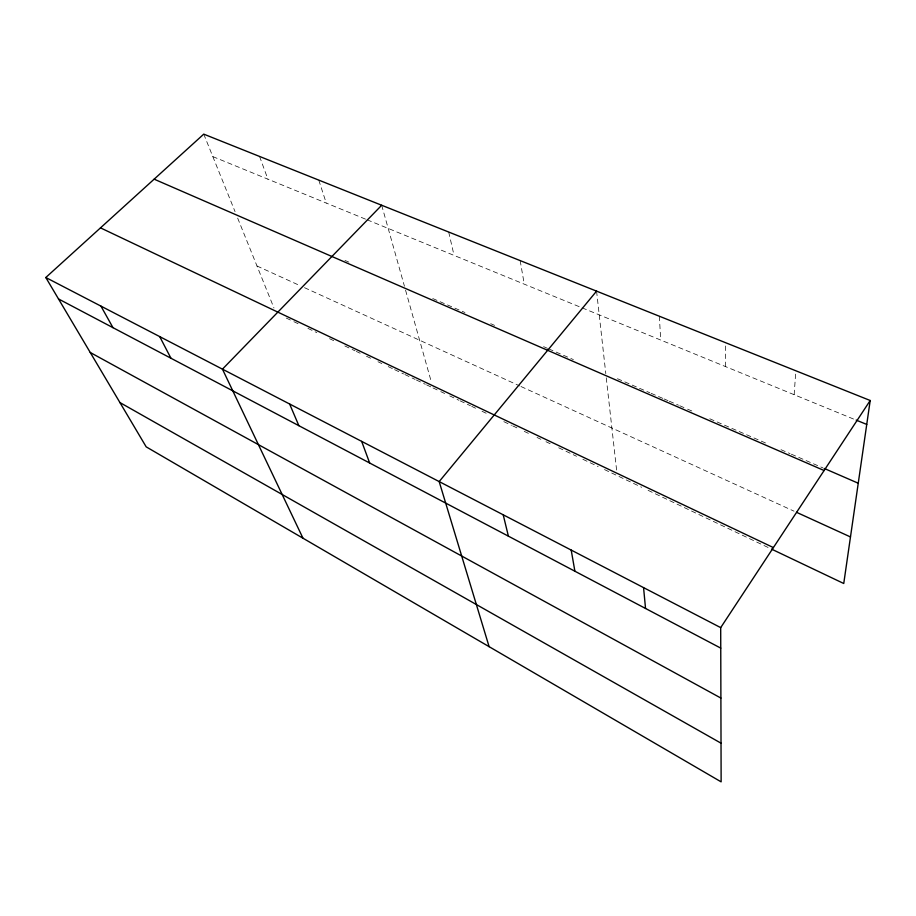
<?xml version="1.0" encoding="UTF-8"?>
<svg xmlns="http://www.w3.org/2000/svg" width="916" height="916" viewBox="0 0 916 916"><rect width="100%" height="100%" fill="white"/><g stroke="black" fill="none" stroke-linecap="round" stroke-linejoin="round"><path stroke-width="0.69" stroke-dasharray="4.58 3.44" d="M725.587 366.618L725.655 342.721M794.161 394.704L795.821 370.774M212.821 156.602L365.793 219.256M367.11 219.794L580.813 307.318M582.129 307.856L854.868 419.574M344.966 260.43L348.836 262.113M432.764 298.547L464.95 312.516M490.713 323.692L494.571 325.375M543.589 346.649L547.47 348.332M548.776 348.893L573.393 359.587M617.464 378.709L649.856 392.769M651.15 393.33L662.806 398.391M664.1 398.952L668.016 400.658M669.321 401.219L678.458 405.181M679.764 405.754L686.29 408.582M687.595 409.154L694.122 411.982M709.785 418.784L765.513 442.966M781.016 449.699L790.061 453.626M791.378 454.199L822.843 467.858M257.007 266.006L299.36 285.345M304.501 287.681L519.704 385.934M520.986 386.518L794.012 511.162M286.261 318.058L292.628 321.092M293.899 321.699L300.265 324.733M307.913 328.375L316.822 332.611M329.565 338.68L335.932 341.714M344.851 345.962L355.053 350.817M356.324 351.423L360.148 353.244M366.515 356.278L371.621 358.706M377.987 361.74L381.823 363.56M388.224 366.606L393.342 369.045M394.624 369.663L403.578 373.923M404.861 374.53L415.097 379.407M416.379 380.014L425.333 384.285M426.616 384.892L431.734 387.331M433.016 387.937L439.462 391.006M440.756 391.624L444.626 393.468M449.779 395.918L458.813 400.223M460.107 400.83L470.423 405.742M471.706 406.361L475.576 408.204M482.034 411.273L487.186 413.734M503.834 421.658L511.494 425.299M512.777 425.906L519.154 428.951M524.261 431.379L530.65 434.424M537.039 437.47L540.875 439.291M545.982 441.718L552.371 444.764M558.726 447.787L576.53 456.271M582.885 459.294L598.148 466.565M604.503 469.587L624.941 479.32M626.223 479.927L641.669 487.278M648.093 490.346L768.902 547.86M203.753 134.137L235.057 211.653M237.668 218.123L273.953 307.971M259.56 156.441L267.896 179.158M318.768 180.109L326.256 203.054M381.686 205.253L404.448 286.25M405.559 290.2L431.482 382.487M448.68 232.023L454.073 255.415M520.151 260.591L524.273 284.166M596.568 291.128L605.808 373.648M606.266 377.839L616.594 470.034M659.337 316.215L660.711 340.042"/><path stroke-width="1.37" d="M870.2 400.498L720.697 627.632L721.132 781.863L146.182 446.848L45.8 277.514L203.753 134.137L870.2 400.498L843.75 583.503L771.478 549.085M596.568 291.128L439.176 481.587L489.11 646.673M381.686 205.253L222.451 369.148L302.99 538.219M856.185 420.112L866.742 424.429M824.16 468.42L858.246 483.224M154.14 179.17L824.102 470.526M796.577 512.33L850.483 536.948M100.497 227.866L773.379 547.585M45.8 277.514L720.697 627.632M58.51 298.948L720.755 648.127M90.249 352.488L720.892 698.061M119.927 402.559L721.018 743.174M100.943 306.116L112.977 327.665M159.705 336.596L170.949 358.236M289.616 403.99L298.868 425.688M361.671 441.375L369.663 463.015M503.205 514.792L508.391 536.158M571.195 550.069L574.893 571.218M643.559 587.603L645.54 608.476"/></g></svg>
